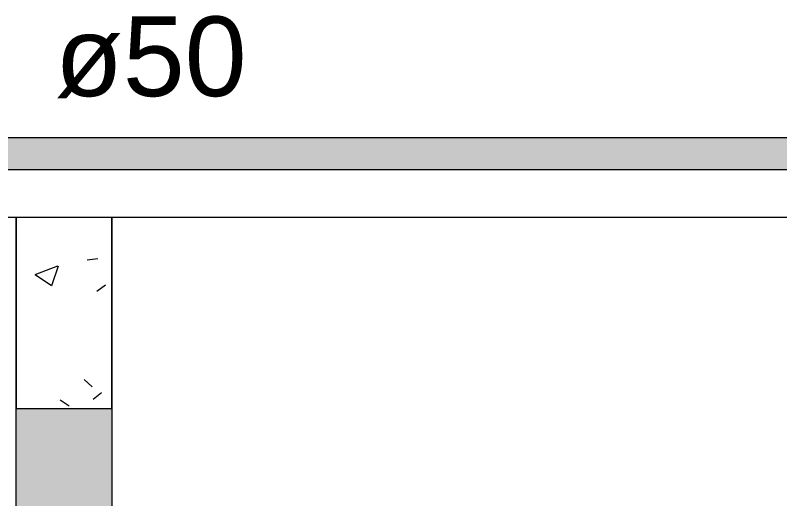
# Model space of a CAD drawing. Header units: metres. Extents: x 147 to 427, y -16 to 162.
# Drawn here: x 396.676 to 397.876, y 2.559 to 3.317 of the extents above; entities that cross this region are included whole.
import ezdxf

# ---------------------------------------------------------------- set-up
doc = ezdxf.new("R2010")
doc.units = ezdxf.units.M
for name, color, linetype, lineweight in [('A-DETL', 7, 'Continuous', 5), ('A-DETL-GENF', 7, 'Continuous', 5), ('A-WALL', 7, 'Continuous', 9), ('P-PIPE', 7, 'Continuous', 5), ('P-PIPE-IDEN', 7, 'Continuous', 5)]:
    doc.layers.add(name, color=color, linetype=linetype, lineweight=lineweight)
doc.styles.add('Arial_25', font='arial.ttf', dxfattribs={"height": 0.125})

msp = doc.modelspace()

# ---------------------------------------------------------------- hatches: boundary and pattern name
at = {"layer": 'A-DETL-GENF', "true_color": 0x808080}
h = msp.add_hatch(dxfattribs=at)
h.set_pattern_fill('FP_10', color=8, style=0, pattern_type=2)
h.set_pattern_definition([(50, (392.0856, 1.4), (0.364365, -0.031877), [0.0381, -0.4191]), (355, (392.0856, 1.4), (-0.070485, 0.382117), [0.03048, -0.33528]), (100.451, (392.1156, 1.397), (0.293886, 0.35023), [0.03238, -0.35618]), (46.184, (392.0856, 1.502), (0.54216, -0.084084), [0.05715, -0.62865]), (96.636, (392.1306, 1.495), (0.474805, 0.494854), [0.04857, -0.53427]), (351.184, (392.0856, 1.502), (0.47481, 0.494846), [0.04572, -0.50292]), (21, (392.1356, 1.476), (0.303226, -0.204528), [0.0381, -0.4191]), (326, (392.1356, 1.476), (0.123607, 0.36838), [0.03048, -0.33528]), (71.451, (392.1616, 1.459), (0.426833, 0.16384), [0.03238, -0.35618]), (37.5, (392.0856, 1.4), (0.0061807, 0.1691082), [0.01676, -0.31445, 0.01676, -0.3236, -0.33655]), (37.5, (392.0856, 1.4), (0.0061807, 0.1691082), [-0.67158, 0.01676, -0.31979]), (7.5, (392.0856, 1.4), (0.1336414, 0.200358), [0.01676, -0.17729, 0.01676, -0.30683, -0.12827]), (7.5, (392.0856, 1.4), (0.1336414, 0.200358), [-0.51765, 0.01676, -0.11151]), (327.5, (391.9716, 1.4), (0.2711816, -0.0114606), [0.01676, -0.11024, 0.01676, -0.37948, -0.52578]), (327.5, (391.9716, 1.4), (0.2711816, -0.0114606), [-0.52324, 0.01676, -0.50902]), (317.5, (391.9206, 1.4), (0.296258, 0.050851), [0.01676, -0.14834, 0.01676, -0.24638, -0.37338]), (317.5, (391.9206, 1.4), (0.296258, 0.050851), [-0.42824, 0.01676, -0.35662])])
h.paths.add_polyline_path([(396.6776, 2.7), (396.8276, 2.7), (396.8276, 3), (396.6776, 3)])
at = {"layer": 'A-WALL', "true_color": 0x7f7f7f}
msp.add_hatch(color=8, dxfattribs=at).paths.add_polyline_path([(396.8276, 0), (396.8276, 2.7), (396.6776, 2.7), (396.6776, 0), (396.7981, 0)])
at = {"layer": 'P-PIPE', "true_color": 0x00ffff}
for points in [[(394.795, 3.1), (398.7491, 3.1), (398.7491, 3.125), (394.7561, 3.1244), (394.7561, 3.1), (394.7655, 3.1)], [(395.8555, 3.075), (398.7491, 3.0756), (398.7491, 3.1), (394.7561, 3.1), (394.7561, 3.075), (394.9128, 3.075)]]:
    msp.add_hatch(color=4, dxfattribs=at).paths.add_polyline_path(points)

# ---------------------------------------------------------------- linework, layer by layer
at = {"layer": 'A-DETL'}
for p, q in [((396.8276, 3), (396.6776, 3)), ((396.6776, 3), (396.6776, 2.7)), ((396.8276, 2.7), (396.8276, 3)), ((396.6776, 2.7), (396.8276, 2.7))]:
    msp.add_line(p, q, dxfattribs=at)
at = {"layer": 'A-WALL', "color": 253, "true_color": 0xaaaaaa}
for p, q in [((398.9776, 3), (386.4276, 3)), ((396.6776, 0), (396.6776, 3)), ((396.8276, 3), (396.8276, 0))]:
    msp.add_line(p, q, dxfattribs=at)
at = {"layer": 'P-PIPE'}
for p, q in [((398.7491, 3.125), (394.7561, 3.125)), ((394.7561, 3.075), (398.7491, 3.075))]:
    msp.add_line(p, q, dxfattribs=at)

# ---------------------------------------------------------------- texts
at = {"layer": 'P-PIPE-IDEN', "insert": (396.7382, 3.3152), "char_height": 0.125, "width": 0.360759, "attachment_point": 1, "style": 'Arial_25'}
msp.add_mtext('ø50', dxfattribs=at)

doc.saveas('drawing.dxf')
